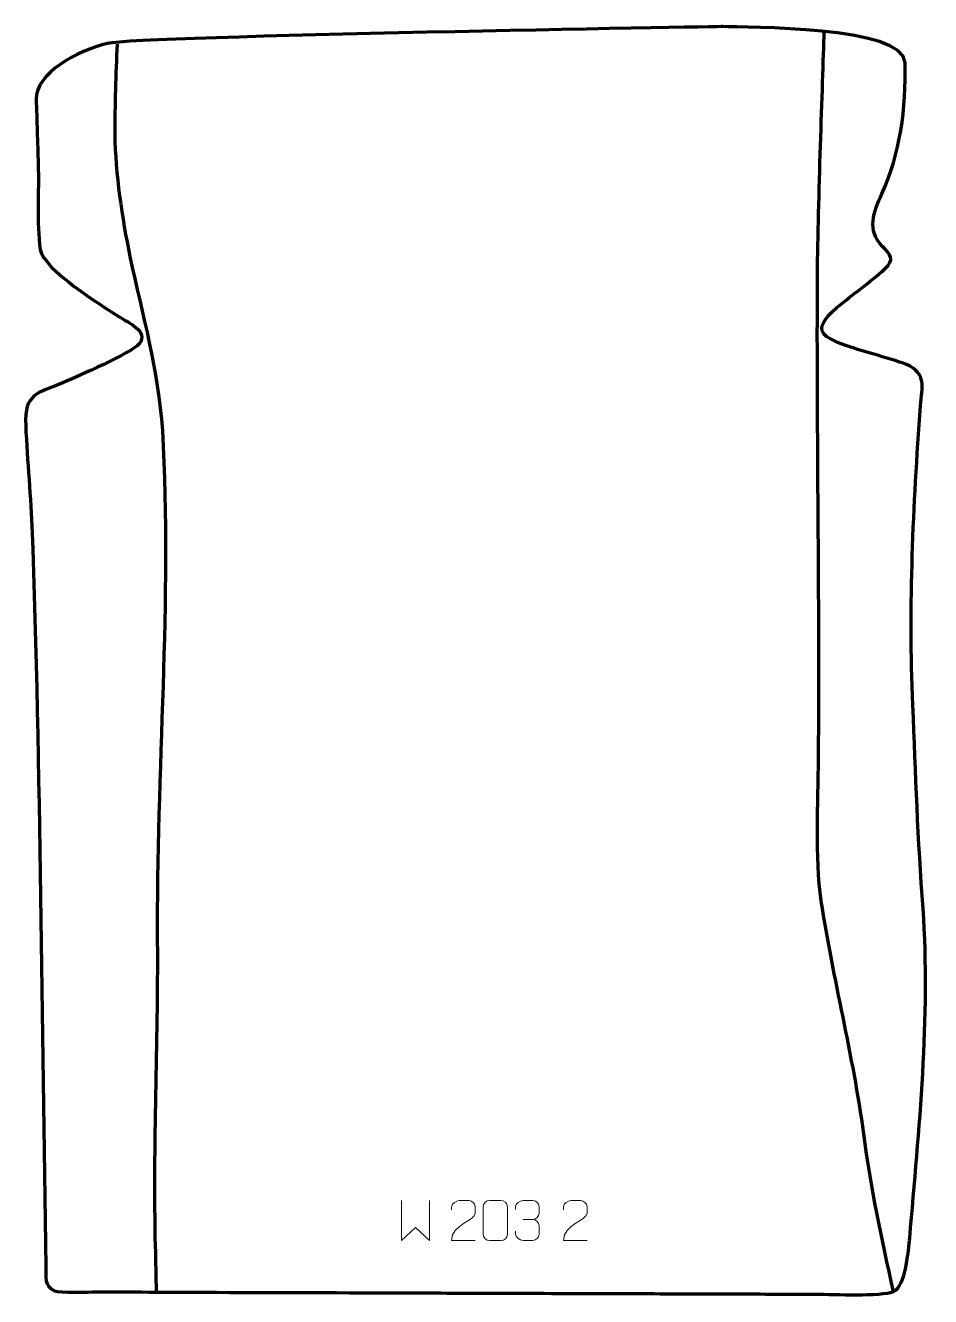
# Model space of a CAD drawing. Header units: millimetres. Extents: x 1024 to 1591, y -5 to 791.
import ezdxf

# ---------------------------------------------------------------- set-up
doc = ezdxf.new("R2010")
doc.units = ezdxf.units.MM
doc.header["$MEASUREMENT"] = 0
doc.layers.add('layer 1', color=7, linetype='Continuous')
doc.layers.add('layer 2', color=7, linetype='Continuous')

msp = doc.modelspace()

# ---------------------------------------------------------------- linework, layer by layer
at = {"layer": 'layer 1', "color": 142, "lineweight": 158}
for points, knots in [([(1567.3816, -1.5828), (1560.1781, 31.8361), (1553.0805, 63.0916), (1548.8925, 97.1732), (1548.8925, 97.1732), (1542.1268, 146.2626), (1529.741, 194.0493), (1522.2311, 242.7932), (1522.2311, 242.7932), (1518.2486, 271.2532), (1520.2255, 303.4071), (1520.4999, 332.3272), (1520.4999, 332.3272), (1521.3687, 433.2268), (1519.2902, 534.0891), (1519.8493, 634.934), (1519.8493, 634.934), (1520.2422, 681.3702), (1523.0833, 752.4352), (1524.0856, 787.3294)], [0, 0, 0, 0, 0.16666667, 0.16666667, 0.16666667, 0.16666667, 0.33333333, 0.33333333, 0.33333333, 0.33333333, 0.5, 0.5, 0.5, 0.5, 0.66666667, 0.66666667, 0.66666667, 0.66666667, 1, 1, 1, 1]), ([(1081.4205, 779.1884), (1080.5788, 760.2173), (1079.9829, 741.2815), (1079.9853, 722.5193), (1079.9853, 722.5193), (1080.3412, 698.3208), (1084.5638, 670.0408), (1089.4052, 646.2687), (1089.4052, 646.2687), (1097.535, 608.9921), (1106.9401, 575.7406), (1109.7709, 537.2524), (1109.7709, 537.2524), (1115.9856, 430.6925), (1105.6557, 323.9132), (1106.6059, 217.2206), (1106.6059, 217.2206), (1107.0123, 153.624), (1103.6981, 90.4411), (1105.2725, 26.7437), (1105.2725, 26.7437), (1105.509, 17.172), (1105.7079, 7.5999), (1105.89, -1.9729)], [0, 0, 0, 0, 0.14285714, 0.14285714, 0.14285714, 0.14285714, 0.28571429, 0.28571429, 0.28571429, 0.28571429, 0.42857143, 0.42857143, 0.42857143, 0.42857143, 0.57142857, 0.57142857, 0.57142857, 0.57142857, 0.71428571, 0.71428571, 0.71428571, 0.71428571, 1, 1, 1, 1])]:
    msp.add_open_spline(points, degree=3, knots=knots, dxfattribs=at)
at = {"layer": 'layer 1', "color": 250, "lineweight": 9}
for points, knots in [([(1259.3622, 55.338), (1259.3622, 55.338), (1259.3622, 30.38), (1259.3622, 30.38), (1259.3622, 30.38), (1259.3622, 30.38), (1268.2049, 38.4447), (1268.2049, 38.4447), (1268.2049, 38.4447), (1268.2049, 38.4447), (1277.0473, 30.3806), (1277.0473, 30.3806), (1277.0473, 30.3806), (1277.0473, 30.3806), (1277.0473, 55.338), (1277.0473, 55.338)], [0, 0, 0, 0, 0.2, 0.2, 0.2, 0.2, 0.4, 0.4, 0.4, 0.4, 0.6, 0.6, 0.6, 0.6, 1, 1, 1, 1]), ([(1305.5762, 30.3719), (1300.6618, 30.3722), (1295.7474, 30.3722), (1290.8333, 30.3719), (1290.8333, 30.3719), (1290.8333, 40.3042), (1305.4843, 42.9454), (1305.5762, 47.2557), (1305.5762, 47.2557), (1305.5759, 48.6798), (1305.5759, 50.1035), (1305.5762, 51.5268), (1305.5762, 51.5268), (1305.5593, 53.6039), (1303.4365, 55.3287), (1301.7655, 55.346), (1301.7655, 55.346), (1299.6923, 55.3456), (1297.6194, 55.3456), (1295.547, 55.346), (1295.547, 55.346), (1293.7249, 55.3625), (1290.9002, 53.5704), (1290.8333, 51.4768), (1290.8333, 51.4768), (1290.8333, 51.4768), (1290.8333, 49.422), (1290.8333, 49.422)], [0, 0, 0, 0, 0.125, 0.125, 0.125, 0.125, 0.25, 0.25, 0.25, 0.25, 0.375, 0.375, 0.375, 0.375, 0.5, 0.5, 0.5, 0.5, 0.625, 0.625, 0.625, 0.625, 0.75, 0.75, 0.75, 0.75, 1, 1, 1, 1]), ([(1314.6241, 55.3583), (1316.9902, 55.3583), (1319.3567, 55.3583), (1321.7232, 55.3583), (1321.7232, 55.3583), (1323.7037, 55.3939), (1325.7297, 53.8996), (1325.7568, 51.4575), (1325.7568, 51.4575), (1325.7564, 45.7001), (1325.7564, 39.9423), (1325.7568, 34.1841), (1325.7568, 34.1841), (1325.6147, 31.8565), (1323.9083, 30.3742), (1321.7232, 30.3634), (1321.7232, 30.3634), (1319.3508, 30.3638), (1316.9784, 30.3638), (1314.6064, 30.3634), (1314.6064, 30.3634), (1312.6479, 30.2578), (1310.6415, 32.1457), (1310.6529, 34.1667), (1310.6529, 34.1667), (1310.6533, 39.9473), (1310.6533, 45.7276), (1310.6529, 51.5074), (1310.6529, 51.5074), (1310.6572, 53.6494), (1312.4343, 55.3719), (1314.6241, 55.3583)], [0, 0, 0, 0, 0.11111111, 0.11111111, 0.11111111, 0.11111111, 0.22222222, 0.22222222, 0.22222222, 0.22222222, 0.33333333, 0.33333333, 0.33333333, 0.33333333, 0.44444444, 0.44444444, 0.44444444, 0.44444444, 0.55555556, 0.55555556, 0.55555556, 0.55555556, 0.66666667, 0.66666667, 0.66666667, 0.66666667, 0.77777778, 0.77777778, 0.77777778, 0.77777778, 1, 1, 1, 1]), ([(1330.8402, 49.6515), (1330.8402, 49.6515), (1330.8402, 51.5087), (1330.8402, 51.5087), (1330.8402, 51.5087), (1330.8259, 53.2506), (1333.4904, 55.3687), (1335.5495, 55.346), (1335.5495, 55.346), (1337.6136, 55.346), (1339.6776, 55.346), (1341.7413, 55.346), (1341.7413, 55.346), (1343.9358, 55.3548), (1345.5341, 53.508), (1345.5785, 51.5959), (1345.5785, 51.5959), (1345.5781, 50.1608), (1345.5781, 48.7257), (1345.5785, 47.2902), (1345.5785, 47.2902), (1345.5299, 45.6367), (1343.9273, 43.4067), (1341.729, 43.4167), (1341.729, 43.4167), (1343.9327, 43.4055), (1345.5407, 41.6023), (1345.5947, 39.5428), (1345.5947, 39.5428), (1345.5943, 37.7581), (1345.5943, 35.9734), (1345.5947, 34.1883), (1345.5947, 34.1883), (1345.6048, 32.1269), (1343.5499, 30.3638), (1341.729, 30.3719), (1341.729, 30.3719), (1339.6637, 30.3722), (1337.5985, 30.3722), (1335.5329, 30.3719), (1335.5329, 30.3719), (1333.3643, 30.3834), (1330.8333, 32.7836), (1330.8147, 34.2454), (1330.8147, 34.2454), (1330.8147, 34.2454), (1330.8147, 36.154), (1330.8147, 36.154)], [0, 0, 0, 0, 0.07692308, 0.07692308, 0.07692308, 0.07692308, 0.15384615, 0.15384615, 0.15384615, 0.15384615, 0.23076923, 0.23076923, 0.23076923, 0.23076923, 0.30769231, 0.30769231, 0.30769231, 0.30769231, 0.38461538, 0.38461538, 0.38461538, 0.38461538, 0.46153846, 0.46153846, 0.46153846, 0.46153846, 0.53846154, 0.53846154, 0.53846154, 0.53846154, 0.61538462, 0.61538462, 0.61538462, 0.61538462, 0.69230769, 0.69230769, 0.69230769, 0.69230769, 0.76923077, 0.76923077, 0.76923077, 0.76923077, 0.84615385, 0.84615385, 0.84615385, 0.84615385, 1, 1, 1, 1]), ([(1375.5762, 30.3719), (1370.6618, 30.3722), (1365.7474, 30.3722), (1360.8333, 30.3719), (1360.8333, 30.3719), (1360.8333, 40.3042), (1375.4843, 42.9454), (1375.5762, 47.2557), (1375.5762, 47.2557), (1375.5759, 48.6798), (1375.5759, 50.1035), (1375.5762, 51.5268), (1375.5762, 51.5268), (1375.5593, 53.6039), (1373.4365, 55.3287), (1371.7655, 55.346), (1371.7655, 55.346), (1369.6923, 55.3456), (1367.6194, 55.3456), (1365.547, 55.346), (1365.547, 55.346), (1363.7249, 55.3625), (1360.9002, 53.5704), (1360.8333, 51.4768), (1360.8333, 51.4768), (1360.8333, 51.4768), (1360.8333, 49.422), (1360.8333, 49.422)], [0, 0, 0, 0, 0.125, 0.125, 0.125, 0.125, 0.25, 0.25, 0.25, 0.25, 0.375, 0.375, 0.375, 0.375, 0.5, 0.5, 0.5, 0.5, 0.625, 0.625, 0.625, 0.625, 0.75, 0.75, 0.75, 0.75, 1, 1, 1, 1])]:
    msp.add_open_spline(points, degree=3, knots=knots, dxfattribs=at)
msp.add_open_spline([(1335.5499, 43.4063), (1335.5499, 43.4063), (1341.7463, 43.4063), (1341.7463, 43.4063)], degree=3, dxfattribs=at)
at = {"layer": 'layer 2', "color": 242, "lineweight": 158}
msp.add_open_spline([(1460.6865, 790.1395), (1474.1687, 789.4455), (1574.1653, 790.8728), (1574.7261, 767.4717), (1574.7261, 767.4717), (1575.4068, 739.0902), (1571.585, 710.4154), (1560.186, 685.5466), (1560.186, 685.5466), (1554.9757, 674.0579), (1550.418, 662.7898), (1560.6507, 652.465), (1560.6507, 652.465), (1565.7289, 647.341), (1568.2398, 644.2615), (1562.0789, 638.5515), (1562.0789, 638.5515), (1552.3345, 629.837), (1541.9878, 622.4537), (1531.9076, 614.2383), (1531.9076, 614.2383), (1514.5193, 598.9809), (1523.5022, 595.5284), (1540.661, 589.5055), (1540.661, 589.5055), (1552.1299, 585.6478), (1564.2611, 582.7291), (1575.5138, 578.7284), (1575.5138, 578.7284), (1588.5711, 572.5474), (1585.2453, 565.0178), (1584.3276, 552.6935), (1584.3276, 552.6935), (1579.7136, 489.5594), (1576.8772, 428.7146), (1579.5313, 365.3612), (1579.5313, 365.3612), (1581.2492, 322.7009), (1582.7063, 280.7623), (1585.9708, 238.1426), (1585.9708, 238.1426), (1590.6441, 169.7804), (1583.4641, 100.016), (1577.5814, 31.8714), (1577.5814, 31.8714), (1576.8487, 24.2458), (1575.1227, 1.7402), (1567.4267, -1.5831), (1567.4267, -1.5831), (1559.2416, -4.7728), (1530.0474, -3.2945), (1519.3262, -3.2616), (1519.3262, -3.2616), (1502.1579, -3.2091), (1484.9895, -3.1561), (1467.8211, -3.1025), (1467.8211, -3.1025), (1448.7478, -3.043), (1429.6744, -2.9835), (1410.601, -2.924), (1410.601, -2.924), (1385.1699, -2.8445), (1359.7388, -2.7652), (1334.3077, -2.6859), (1334.3077, -2.6859), (1315.2343, -2.6263), (1296.161, -2.5668), (1277.0877, -2.5073), (1277.0877, -2.5073), (1232.5832, -2.3684), (1188.0787, -2.2296), (1143.5743, -2.0906), (1143.5743, -2.0906), (1118.5004, -2.0124), (1093.3859, -1.8324), (1068.317, -1.8564), (1068.317, -1.8564), (1063.4609, -1.861), (1045.5337, -2.5852), (1042.2416, -1.1809), (1042.2416, -1.1809), (1035.5078, 2.1542), (1037.0098, 7.2572), (1036.8767, 13.8655), (1036.8767, 13.8655), (1034.0149, 168.3128), (1033.652, 323.0636), (1028.0893, 477.4217), (1028.0893, 477.4217), (1027.1828, 499.719), (1024.7884, 522.1477), (1024.0341, 544.3072), (1024.0341, 544.3072), (1024.4608, 561.6373), (1034.2307, 561.3798), (1047.7817, 567.3238), (1047.7817, 567.3238), (1056.9087, 571.362), (1090.1431, 585.5586), (1095.2161, 591.647), (1095.2161, 591.647), (1101.732, 599.4672), (1088.1497, 604.9921), (1082.7982, 608.4123), (1082.7982, 608.4123), (1071.4126, 615.7756), (1035.6127, 637.8008), (1033.3056, 650.6098), (1033.3056, 650.6098), (1031.0043, 667.881), (1032.5551, 686.5899), (1032.0253, 704.1912), (1032.0253, 704.1912), (1031.6132, 717.7087), (1031.1808, 731.2142), (1030.7554, 744.716), (1030.7554, 744.716), (1030.2548, 760.6049), (1056.3078, 775.1437), (1075.4618, 779.6324), (1075.4618, 779.6324), (1094.6158, 784.1211), (1460.6865, 790.1395), (1460.6865, 790.1395)], degree=3, knots=[0, 0, 0, 0, 0.03125, 0.03125, 0.03125, 0.03125, 0.0625, 0.0625, 0.0625, 0.0625, 0.09375, 0.09375, 0.09375, 0.09375, 0.125, 0.125, 0.125, 0.125, 0.15625, 0.15625, 0.15625, 0.15625, 0.1875, 0.1875, 0.1875, 0.1875, 0.21875, 0.21875, 0.21875, 0.21875, 0.25, 0.25, 0.25, 0.25, 0.28125, 0.28125, 0.28125, 0.28125, 0.3125, 0.3125, 0.3125, 0.3125, 0.34375, 0.34375, 0.34375, 0.34375, 0.375, 0.375, 0.375, 0.375, 0.40625, 0.40625, 0.40625, 0.40625, 0.4375, 0.4375, 0.4375, 0.4375, 0.46875, 0.46875, 0.46875, 0.46875, 0.5, 0.5, 0.5, 0.5, 0.53125, 0.53125, 0.53125, 0.53125, 0.5625, 0.5625, 0.5625, 0.5625, 0.59375, 0.59375, 0.59375, 0.59375, 0.625, 0.625, 0.625, 0.625, 0.65625, 0.65625, 0.65625, 0.65625, 0.6875, 0.6875, 0.6875, 0.6875, 0.71875, 0.71875, 0.71875, 0.71875, 0.75, 0.75, 0.75, 0.75, 0.78125, 0.78125, 0.78125, 0.78125, 0.8125, 0.8125, 0.8125, 0.8125, 0.84375, 0.84375, 0.84375, 0.84375, 0.875, 0.875, 0.875, 0.875, 0.90625, 0.90625, 0.90625, 0.90625, 0.9375, 0.9375, 0.9375, 0.9375, 1, 1, 1, 1], dxfattribs=at)

doc.saveas('drawing.dxf')
